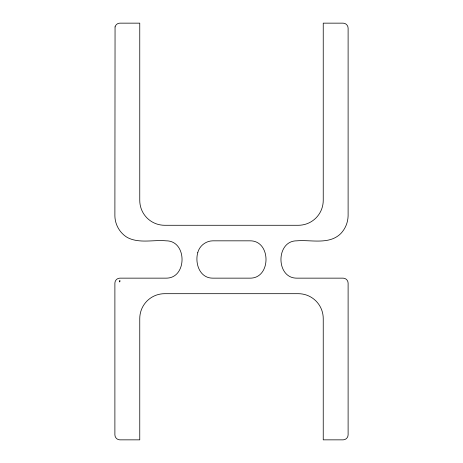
<?xml version="1.0" encoding="UTF-8"?>
<svg xmlns="http://www.w3.org/2000/svg" width="463" height="463" viewBox="0 0 463 463"><rect width="100%" height="100%" fill="white"/><g stroke="black" fill="none" stroke-linecap="round" stroke-linejoin="round"><path stroke-width="0.69" d="M115.056 26.871L114.888 215.949C115.032 224.711 119.813 232.987 127.325 237.496C139.288 243.758 153.363 239.608 166.194 240.829C187.324 240.685 187.324 278.292 166.2 278.147L119.865 278.147C117.197 278.13 114.87 280.456 114.888 283.119L114.888 434.832C114.87 437.5 117.185 439.862 119.865 439.85L139.762 439.85L139.762 318.573A24.875 24.875 0 0 1 164.643 293.692L298.357 293.692A24.88 24.88 0 0 1 323.238 318.573L323.238 439.85L343.141 439.85C345.82 439.862 348.135 437.5 348.112 434.832L348.112 283.119C348.13 280.456 345.803 278.13 343.141 278.147L296.806 278.147C275.676 278.292 275.676 240.685 296.806 240.829C311.304 239.579 329.135 245.072 340.826 233.543C345.334 228.768 347.927 222.512 348.112 215.949L348.112 28.168C348.135 25.5 345.82 23.138 343.141 23.15L323.238 23.15L323.238 200.404A24.88 24.88 0 0 1 298.357 225.278L164.643 225.278A24.875 24.875 0 0 1 139.762 200.404L139.762 23.15L119.859 23.15C117.648 23.162 115.634 24.742 115.056 26.871M197.823 252.352C194.668 263.239 199.657 278.28 212.841 278.147L250.159 278.147C271.289 278.292 271.289 240.685 250.159 240.829L212.841 240.829C205.971 240.87 199.64 245.726 197.823 252.352M119.865 280.636L119.529 281.874L119.865 281.834L119.865 280.636"/></g></svg>
